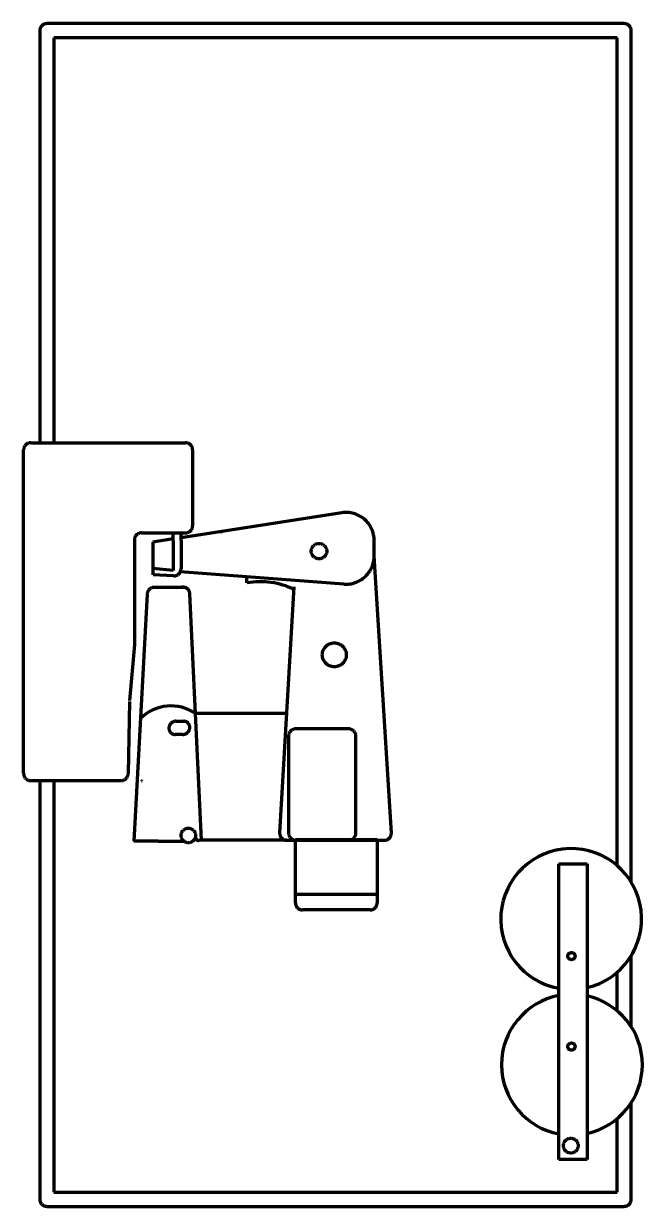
# Model space of a CAD drawing. Header units: inches. Extents: x 220.8 to 242.7, y 1015.2 to 1057.2.
import ezdxf

# ---------------------------------------------------------------- set-up
doc = ezdxf.new("R2010")
doc.units = ezdxf.units.IN
doc.header["$LTSCALE"] = 20
doc.header["$MEASUREMENT"] = 0
doc.linetypes.add('ACAD_ISO02W100', pattern=[15, 12, -3])
doc.layers.add('machines', color=21, linetype='Continuous')

msp = doc.modelspace()

# ---------------------------------------------------------------- linework, layer by layer
at = {"layer": 'machines', "linetype": 'ACAD_ISO02W100', "lineweight": 100}
for p, q in [((220.761, 1030.539), (220.761, 1042.039)), ((221.011, 1042.289), (226.511, 1042.289)), ((226.761, 1042.039), (226.761, 1039.339)), ((232.052, 1039.805), (226.348, 1038.918)), ((224.941, 1039.089), (226.511, 1039.089)), ((226.072, 1038.809), (226.072, 1039.089)), ((226.348, 1038.815), (226.348, 1039.089)), ((227.761, 1039.089), (227.761, 1039.075)), ((224.691, 1038.839), (224.691, 1035.075)), ((226.072, 1038.875), (225.346, 1038.762)), ((225.346, 1038.762), (225.346, 1037.605)), ((226.072, 1038.809), (226.072, 1037.753)), ((226.348, 1038.815), (226.348, 1037.815)), ((233.205, 1038.267), (233.205, 1038.816)), ((233.815, 1028.44), (233.205, 1038.267)), ((226.072, 1037.753), (225.345, 1037.824)), ((226.085, 1037.565), (225.357, 1037.604)), ((232.129, 1037.27), (226.323, 1037.711)), ((228.682, 1037.31), (228.682, 1037.532)), ((230.355, 1037.173), (229.848, 1028.437)), ((224.693, 1035.118), (224.522, 1033.137)), ((224.521, 1033.104), (224.468, 1030.534)), ((230.094, 1032.673), (226.864, 1032.673)), ((232.303, 1032.13), (230.417, 1032.13)), ((230.167, 1031.88), (230.167, 1028.425)), ((232.553, 1028.425), (232.553, 1031.88)), ((224.218, 1030.289), (221.011, 1030.289)), ((227.075, 1028.173), (226.979, 1028.164)), ((230.098, 1028.173), (227.075, 1028.173)), ((230.098, 1028.173), (233.565, 1028.173)), ((230.417, 1028.175), (232.303, 1028.175)), ((225.531, 1028.142), (224.676, 1028.142)), ((233.267, 1026.246), (230.41, 1026.246))]:
    msp.add_line(p, q, dxfattribs=at)
for points in [[(242.333, 1026.68), (242.333, 1056.923, 0.414214), (242.083, 1057.173), (221.583, 1057.173, 0.414214), (221.333, 1056.923), (221.333, 1042.289)], [(226.465, 1037.154), (225.399, 1037.154, 0.398513), (225.149, 1036.917), (224.676, 1028.142)], [(227.073, 1028.173), (226.665, 1036.924, 0.432971), (226.388, 1037.161), (226.327, 1037.154)], [(225.918, 1032.149, -0.414214), (226.168, 1032.399), (226.443, 1032.399)], [(226.66, 1032.182, -0.414214), (226.41, 1031.932), (226.135, 1031.932)], [(221.333, 1030.289), (221.333, 1015.423, 0.414214), (221.583, 1015.173), (242.083, 1015.173, 0.414214), (242.333, 1015.423), (242.333, 1018.858)]]:
    msp.add_lwpolyline(points, format="xyb", dxfattribs=at)
for points in [[(241.833, 1027.269), (241.833, 1056.673), (221.833, 1056.673), (221.833, 1042.289)], [(221.833, 1030.289), (221.833, 1015.673), (241.833, 1015.673), (241.833, 1018.287)], [(225.531, 1028.142), (226.444, 1028.142)], [(242.333, 1021.546), (242.333, 1024.074)], [(242.333, 1021.546), (242.333, 1024.074)], [(241.833, 1022.116), (241.833, 1023.484)], [(241.833, 1022.116), (241.833, 1023.484)]]:
    msp.add_lwpolyline(points, dxfattribs=at)
msp.add_lwpolyline([(233.312, 1028.198), (233.312, 1025.951, -0.414214), (233.062, 1025.701), (230.66, 1025.701, -0.414214), (230.41, 1025.951), (230.41, 1028.198)], format="xyb", close=True, dxfattribs=at)
msp.add_lwpolyline([(239.763, 1016.832), (239.763, 1027.332), (240.763, 1027.332), (240.763, 1016.832)], close=True, dxfattribs=at)
msp.add_lwpolyline([(239.763, 1016.832), (239.763, 1027.332), (240.763, 1027.332), (240.763, 1016.832)], close=True, dxfattribs=at)
for centre, radius in [((231.246, 1038.441), 0.275), ((231.789, 1034.759), 0.425), ((226.607, 1028.344), 0.26), ((240.208, 1024.059), 0.128), ((240.208, 1024.059), 0.128), ((240.208, 1020.847), 0.128), ((240.208, 1020.847), 0.128), ((240.185, 1017.328), 0.264), ((240.185, 1017.328), 0.264)]:
    msp.add_circle(centre, radius, dxfattribs=at)
for centre, radius, start, end in [((221.011, 1042.039), 0.25, 90, 180), ((226.511, 1042.039), 0.25, 0, 90), ((232.205, 1038.816), 1, 0, 98.8348), ((224.941, 1038.839), 0.25, 90, 180), ((226.511, 1039.339), 0.25, 270, 0), ((232.205, 1038.267), 1, 265.6519, 0), ((226.098, 1037.815), 0.25, 266.9429, 0), ((229.167, 1034.57), 2.783, 64.4269, 100.031), ((225.994, 1031.407), 1.536, 55.5137, 134.8129), ((226.443, 1032.182), 0.217, 359.9935, 90), ((226.135, 1032.149), 0.217, 179.9945, 270), ((230.417, 1031.88), 0.25, 90, 180), ((232.303, 1031.88), 0.25, 0, 90), ((221.011, 1030.539), 0.25, 180, 270), ((224.218, 1030.539), 0.25, 270, 358.8238), ((224.941, 1030.539), 0.25, 270, 275.0024), ((226.979, 1028.281), 0.117, 180.2615, 269.6949), ((230.098, 1028.423), 0.25, 176.6812, 270), ((230.417, 1028.425), 0.25, 180, 270), ((232.303, 1028.425), 0.25, 270, 0), ((233.565, 1028.423), 0.25, 270, 3.8696), ((240.199, 1025.377), 2.5, 283.0338, 259.952), ((240.199, 1025.377), 2.5, 283.0338, 259.952), ((240.225, 1020.202), 2.5, 100.6443, 259.3557), ((240.225, 1020.202), 2.5, 100.6443, 259.3557), ((240.225, 1020.202), 2.5, 282.4324, 77.5676), ((240.225, 1020.202), 2.5, 282.4324, 77.5676)]:
    msp.add_arc(centre, radius, start, end, dxfattribs=at)

doc.saveas('drawing.dxf')
